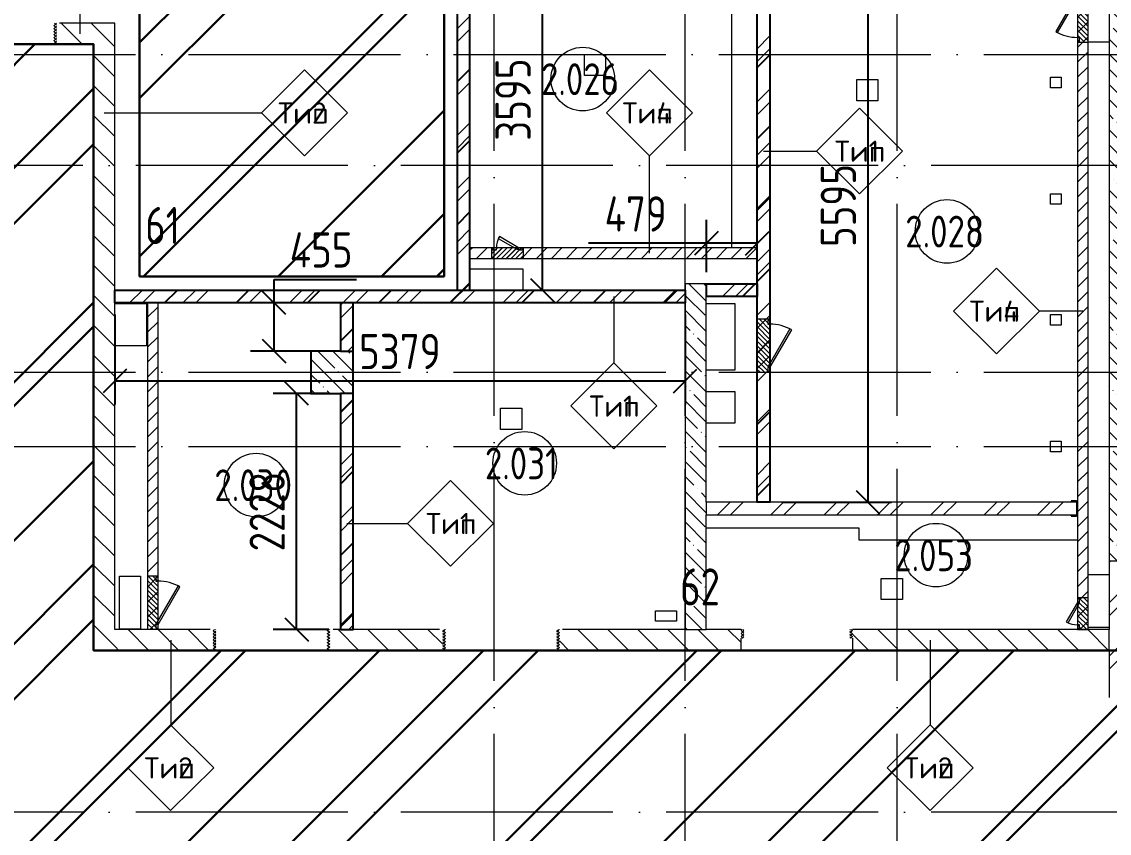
# Model space of a CAD drawing. Header units: millimetres. Extents: x -68946 to 690821, y -552984 to 293768.
# Drawn here: x 154953 to 165209, y -73660 to -66002 of the extents above; entities that cross this region are included whole.
import ezdxf

# ---------------------------------------------------------------- set-up
doc = ezdxf.new("R2010")
doc.units = ezdxf.units.MM
doc.linetypes.add('ADSK_Линия сетки', pattern=[2500, 2000, -250, 0, -250])
doc.linetypes.add('ADSK_Скрыто', pattern=[600, 300, -300])
doc.layers.get('Defpoints').update_dxf_attribs({"color": 250})
for name, color, linetype, lineweight in [('0) блоки', 250, 'Continuous', 25), ('1.2) Стяжка 6 вып.', 30, 'Continuous', 30), ('1.3) Звуко-изол           6 вып.', 90, 'Continuous', 30), ('1.4) Стяжка 6 вып.', 30, 'Continuous', 30), ('A-AREA-____-IDEN', 250, 'Continuous', 9), ('A-DETL-GENF-OTLN', 250, 'Continuous', 5), ('A-DOOR-____-MCUT', 250, 'Continuous', 5), ('A-DOOR-____-OTLN', 250, 'Continuous', 5), ('A-FLOR-____-OTLN', 250, 'Continuous', 9), ('A-WALL-____-IDEN', 250, 'Continuous', 9), ('A-WALL-____-MCUT', 250, 'Continuous', 13), ('A-WALL-____-PATT', 250, 'Continuous', 13), ('G-____-____-SYMB', 250, 'ADSK_Скрыто', 9), ('S-COLS-____-MCUT', 250, 'Continuous', 25), ('S-COLS-____-OTLN', 250, 'Continuous', 9), ('S-GRID-____-OTLN', 250, 'Continuous', 9)]:
    doc.layers.add(name, color=color, linetype=linetype, lineweight=lineweight)
doc.styles.add('GOST Common_2', font='', dxfattribs={"width": 0.8, "height": 350})
doc.styles.add('ISOCPEUR', font='isocpeur.ttf', dxfattribs={"width": 0.8, "height": 100})
doc.styles.add('ISOCPEUR_3', font='isocpeur.ttf', dxfattribs={"height": 250})
doc.styles.get("Standard").update_dxf_attribs({"font": 'ГОСТ тип А.ttf'})
doc.styles.get('GOST Common_2').set_extended_font_data('GOST Common')
doc.dimstyles.new('А3', dxfattribs={"dimtxt": 333, "dimasz": 222, "dimexe": 222, "dimexo": 111, "dimgap": 111, "dimtad": 1, "dimtoh": 1, "dimdec": 0, "dimrnd": 0.0015, "dimzin": 0, "dimdsep": 46, "dimtxsty": 'Standard', "dimblk": 'OBLIQUE', "dimcen": 0, "dimclrd": 7, "dimclre": 7, "dimclrt": 7, "dimadec": 0, "dimazin": 0, "dimtfac": 1, "dimtdec": 0, "dimtofl": 0, "dimtmove": 0, "dimatfit": 3, "dimfxl": 1, "dimtolj": 1, "dimtzin": 0, "dimarcsym": 0})
pattern_1 = [(135, (28708.77, -120984.93), (-141.42136, -141.42136), [])]
pattern_2 = [(45, (28708.77, -120984.93), (-251.4472, 251.4472), []), (45, (28708.77, -120603.93), (-251.4472, 251.4472), [])]
pattern_3 = [(135, (1751.41, 164.685), (-14.14214, -14.14214), []), (225, (1751.41, 164.685), (14.14214, -14.14214), [])]
pattern_4 = [(45, (-371.384, 164.685), (-14.1421, 14.1421), []), (135, (-371.384, 164.685), (-14.1421, -14.1421), [])]
pattern_5 = [(45, (28708.77, -120984.93), (-70.71068, 70.71068), [])]
pattern_6 = [(135, (28708.77, -120984.93), (-142.5612, -142.5612), []), (135, (28851.33, -120984.93), (-142.5612, -142.5612), [252.016, -50.403, 3.353, -47.05])]
pattern_7 = [(45, (125, 0), (-22.6274, 22.6274), [])]

# ---------------------------------------------------------------- blocks, each defined once
blk = doc.blocks.new('Дверь_СКБ_1Ст - Д-19л_1050x2100h_С_У персонала_ ПУИ-42786165-АР1_Кладочный план 2 этажа С2и3')
at = {"layer": 'A-DOOR-____-OTLN'}
h = blk.add_hatch(dxfattribs=at)
h.set_pattern_fill('FP_26', color=256, style=0, pattern_type=2)
h.set_pattern_definition([(45, (-346.384, 164.685), (-14.1421, 14.1421), []), (135, (-346.384, 164.685), (-14.1421, -14.1421), [])])
h.paths.add_polyline_path([(-487.5, 20), (-487.5, 100), (-512.5, 100), (-512.5, 20)])
h = blk.add_hatch(dxfattribs=at)
h.set_pattern_fill('FP_25', color=256, style=0, pattern_type=2)
h.set_pattern_definition([(135, (1776.41, 164.685), (-14.14214, -14.14214), []), (225, (1776.41, 164.685), (14.14214, -14.14214), [])])
h.paths.add_polyline_path([(537.5, 20), (537.5, 100), (512.5, 100), (512.5, 20)])
blk = doc.blocks.new('Дверь_СКБ_1Ст_Внутренняя - Д-11л_1100x2100h_С_У медблока-41893199-АР1_Кладочный план 2 этажа С2и3')
at = {"layer": 'A-DOOR-____-OTLN'}
h = blk.add_hatch(dxfattribs=at)
h.set_pattern_fill('FP_20', color=256, style=0, pattern_type=2)
h.set_pattern_definition(pattern_4)
h.paths.add_polyline_path([(-537.5, -100), (-512.5, -100), (-512.5, 100), (-537.5, 100)])
h = blk.add_hatch(dxfattribs=at)
h.set_pattern_fill('FP_19', color=256, style=0, pattern_type=2)
h.set_pattern_definition(pattern_3)
h.paths.add_polyline_path([(537.5, -100), (562.5, -100), (562.5, 100), (537.5, 100)])
blk = doc.blocks.new('Дверь_СКБ_1Ст_Внутренняя - Д-5п_1100x2100h_С_У МГН-41859650-АР1_Кладочный план 2 этажа С2и3')
at = {"layer": 'A-DOOR-____-OTLN'}
h = blk.add_hatch(dxfattribs=at)
h.set_pattern_fill('FP_20', color=256, style=0, pattern_type=2)
h.set_pattern_definition(pattern_4)
h.paths.add_polyline_path([(-512.5, 100), (-537.5, 100), (-537.5, -100), (-512.5, -100)])
h = blk.add_hatch(dxfattribs=at)
h.set_pattern_fill('FP_19', color=256, style=0, pattern_type=2)
h.set_pattern_definition(pattern_3)
h.paths.add_polyline_path([(562.5, 100), (537.5, 100), (537.5, -100), (562.5, -100)])
blk = doc.blocks.new('Дверь_СКБ_1Ст_Внутренняя - Д-3п_1100x2100h_С_У мужской_ С_У женский-41848194-АР1_Кладочный план 2 этажа С2и3')
at = {"layer": 'A-DOOR-____-OTLN'}
h = blk.add_hatch(dxfattribs=at)
h.set_pattern_fill('FP_20', color=256, style=0, pattern_type=2)
h.set_pattern_definition(pattern_4)
h.paths.add_polyline_path([(-512.5, 100), (-537.5, 100), (-537.5, -100), (-512.5, -100)])
h = blk.add_hatch(dxfattribs=at)
h.set_pattern_fill('FP_19', color=256, style=0, pattern_type=2)
h.set_pattern_definition(pattern_3)
h.paths.add_polyline_path([(562.5, 100), (537.5, 100), (537.5, -100), (562.5, -100)])
blk = doc.blocks.new('ADSK_КолоннаНесущая_Швеллер_Гнутый_ГОСТ 8278-83 - 140х60х5_таб_1-39139442-АР1_Кладочный план 2 этажа С2и3')
at = {"layer": 'S-COLS-____-MCUT'}
for p, q in [((-16.2, 58), (-16.2, -58)), ((-11.2, -58), (-11.2, 58)), ((43.8, 70), (-4.2, 70)), ((-4.2, 65), (43.8, 65)), ((43.8, 65), (43.8, 70)), ((43.8, -65), (-4.2, -65)), ((-4.2, -70), (43.8, -70)), ((43.8, -70), (43.8, -65))]:
    blk.add_line(p, q, dxfattribs=at)
for centre, radius, start, end in [((-4.2, 58), 12, 90, 180), ((-4.2, 58), 7, 90, 180), ((-4.2, -58), 12, 180, 270), ((-4.2, -58), 7, 180, 270)]:
    blk.add_arc(centre, radius, start, end, dxfattribs=at)
blk = doc.blocks.new('АР_Люк - ЛРС_ВК_500х400_наружный_NCS S 1000-N-42736189-АР1_Кладочный план 2 этажа С2и3')
at = {"layer": 'A-DOOR-____-OTLN'}
h = blk.add_hatch(dxfattribs=at)
h.set_pattern_fill('FP_88', color=256, style=0, pattern_type=2)
h.set_pattern_definition(pattern_7)
h.paths.add_polyline_path([(375, 50), (-125, 50), (-125, -50), (375, -50)])
at = {"layer": 'A-DETL-GENF-OTLN'}
for p, q in [((375, 50), (-125, 50)), ((-125, 50), (-125, -50)), ((375, -50), (375, 50)), ((-125, -50), (375, -50))]:
    blk.add_line(p, q, dxfattribs=at)
at = {"layer": 'A-DOOR-____-MCUT'}
for p, q in [((-25, 255), (-35, 238)), ((-35, 238), (320, 33)), ((330, 50), (-25, 255)), ((-80, 50), (-115, 50)), ((-115, 50), (-115, 30)), ((-115, 30), (-80, 30)), ((-80, 30), (-80, 50)), ((320, 33), (330, 50)), ((365, 50), (330, 50)), ((330, 50), (330, 30)), ((330, 30), (365, 30)), ((365, 30), (365, 50))]:
    blk.add_line(p, q, dxfattribs=at)
blk.add_arc((330, 50), 410, 150, 180, dxfattribs=at)
blk = doc.blocks.new('АР_Люк - ЛРС_ВК_500х400_наружный_NCS S 1000-N-42738612-АР1_Кладочный план 2 этажа С2и3')
at = {"layer": 'A-DOOR-____-OTLN'}
h = blk.add_hatch(dxfattribs=at)
h.set_pattern_fill('FP_88', color=256, style=0, pattern_type=2)
h.set_pattern_definition(pattern_7)
h.paths.add_polyline_path([(375, 60), (-125, 60), (-125, -60), (375, -60)])
at = {"layer": 'A-DETL-GENF-OTLN'}
for p, q in [((375, 60), (-125, 60)), ((-125, 60), (-125, -60)), ((375, -60), (375, 60)), ((-125, -60), (375, -60))]:
    blk.add_line(p, q, dxfattribs=at)
at = {"layer": 'A-DOOR-____-MCUT'}
for p, q in [((-25, 265), (-35, 248)), ((-35, 248), (320, 43)), ((330, 60), (-25, 265)), ((-80, 60), (-115, 60)), ((-115, 60), (-115, 40)), ((-115, 40), (-80, 40)), ((-80, 40), (-80, 60)), ((320, 43), (330, 60)), ((365, 60), (330, 60)), ((330, 60), (330, 40)), ((330, 40), (365, 40)), ((365, 40), (365, 60))]:
    blk.add_line(p, q, dxfattribs=at)
blk.add_arc((330, 60), 410, 150, 180, dxfattribs=at)
blk = doc.blocks.new('АР_Люк - ЛРС_ВК_300х400_внутренний_RAL 9003-V63-АР1_Кладочный план 2 этажа С2и3')
at = {"layer": 'A-DOOR-____-OTLN'}
h = blk.add_hatch(dxfattribs=at)
h.set_pattern_fill('FP_88', color=256, style=0, pattern_type=2)
h.set_pattern_definition(pattern_7)
h.paths.add_polyline_path([(275, -50), (275, 50), (-25, 50), (-25, -50)])
at = {"layer": 'A-DETL-GENF-OTLN'}
for p, q in [((275, 50), (-25, 50)), ((-25, 50), (-25, -50)), ((275, -50), (275, 50)), ((-25, -50), (275, -50))]:
    blk.add_line(p, q, dxfattribs=at)
at = {"layer": 'A-DOOR-____-MCUT'}
for p, q in [((48, 155), (38, 138)), ((38, 138), (220, 33)), ((230, 50), (48, 155)), ((20, 50), (-15, 50)), ((-15, 50), (-15, 30)), ((-15, 30), (20, 30)), ((20, 30), (20, 50)), ((220, 33), (230, 50)), ((265, 50), (230, 50)), ((230, 50), (230, 30)), ((230, 30), (265, 30)), ((265, 30), (265, 50))]:
    blk.add_line(p, q, dxfattribs=at)
blk.add_arc((230, 50), 210, 150, 180, dxfattribs=at)
blk = doc.blocks.new('AAR_СКБ_Марка_Помещения_мал - Номер-28977439-АР1_Кладочный план 2 этажа С2и3')
at = {"layer": 'A-AREA-____-IDEN'}
blk.add_circle((-0.03, 0), 3, dxfattribs=at)
blk = doc.blocks.new('ADSK_Марка_Стена - Типоразмер_ADSK_Марка-30564887-АР1_Кладочный план 2 этажа С2и3')
at = {"layer": 'A-WALL-____-IDEN'}
for p, q in [((-0.16, 4.37), (-4.21, 0.31)), ((3.9, 0.31), (-0.16, 4.37)), ((-4.21, 0.31), (-0.16, -3.74)), ((-0.16, -3.74), (3.9, 0.31))]:
    blk.add_line(p, q, dxfattribs=at)
blk = doc.blocks.new('_Oblique')
at = {"color": 0, "linetype": 'ByBlock', "lineweight": -2}
blk.add_line((-0.5, -0.5), (0.5, 0.5), dxfattribs=at)
blk = doc.blocks.new('*D5454')
at = {"color": 7, "lineweight": -2, "transparency": 16777216}
for p, q in [((157848, -69510), (157323, -69510)), ((157545, -71737), (157545, -69510)), ((157848, -71737), (157323, -71737))]:
    blk.add_line(p, q, dxfattribs=at)
at = {"layer": 'Defpoints', "color": 0, "lineweight": 30, "transparency": 16777216}
for p in [(157545, -69510), (157959, -69510), (157959, -71737)]:
    blk.add_point(p, dxfattribs=at)
at = {"color": 7, "lineweight": -2, "transparency": 16777216, "xscale": 222, "yscale": 222, "zscale": 222}
for p, rotation in [((157545, -69510), 90), ((157545, -71737), 270)]:
    blk.add_blockref('_Oblique', p, dxfattribs=dict(at, rotation=rotation))
at = {"color": 7, "transparency": 16777216, "insert": (157267, -70624), "char_height": 333, "attachment_point": 5, "rotation": 90}
blk.add_mtext('\\A1;2228', dxfattribs=at)
blk = doc.blocks.new('*D5455')
at = {"color": 7, "lineweight": -2, "transparency": 16777216}
for p, q in [((157332, -68655), (157332, -68433)), ((157332, -68433), (158109, -68433)), ((157848, -68655), (157110, -68655)), ((157332, -69110), (157332, -68655)), ((157848, -69110), (157110, -69110))]:
    blk.add_line(p, q, dxfattribs=at)
at = {"layer": 'Defpoints', "color": 0, "lineweight": 30, "transparency": 16777216}
for p in [(157332, -68655), (157959, -68655), (157959, -69110)]:
    blk.add_point(p, dxfattribs=at)
at = {"color": 7, "lineweight": -2, "transparency": 16777216, "xscale": 222, "yscale": 222, "zscale": 222}
for p, rotation in [((157332, -68655), 90), ((157332, -69110), 270)]:
    blk.add_blockref('_Oblique', p, dxfattribs=dict(at, rotation=rotation))
at = {"color": 7, "transparency": 16777216, "insert": (157776, -68155), "char_height": 333, "attachment_point": 5}
blk.add_mtext('\\A1;455', dxfattribs=at)
blk = doc.blocks.new('*D5456')
at = {"color": 7, "lineweight": -2, "transparency": 16777216}
for p, q in [((155830, -68766), (155830, -69614)), ((161209, -68766), (161209, -69614)), ((155830, -69392), (161209, -69392))]:
    blk.add_line(p, q, dxfattribs=at)
at = {"layer": 'Defpoints', "color": 0, "lineweight": 30, "transparency": 16777216}
for p in [(155830, -68655), (161209, -68655), (161209, -69392)]:
    blk.add_point(p, dxfattribs=at)
at = {"color": 7, "lineweight": -2, "transparency": 16777216, "xscale": 222, "yscale": 222, "zscale": 222, "rotation": 180}
blk.add_blockref('_Oblique', (155830, -69392), dxfattribs=at)
at = {"color": 7, "lineweight": -2, "transparency": 16777216, "xscale": 222, "yscale": 222, "zscale": 222}
blk.add_blockref('_Oblique', (161209, -69392), dxfattribs=at)
at = {"color": 7, "transparency": 16777216, "insert": (158519, -69114), "char_height": 333, "attachment_point": 5}
blk.add_mtext('\\A1;5379', dxfattribs=at)
blk = doc.blocks.new('*D5457')
at = {"color": 7, "lineweight": -2, "transparency": 16777216}
for p, q in [((159290, -64940), (160085, -64940)), ((159863, -68535), (159863, -64940)), ((159290, -68535), (160085, -68535))]:
    blk.add_line(p, q, dxfattribs=at)
at = {"layer": 'Defpoints', "color": 0, "lineweight": 30, "transparency": 16777216}
for p in [(159179, -64940), (159863, -64940), (159179, -68535)]:
    blk.add_point(p, dxfattribs=at)
at = {"color": 7, "lineweight": -2, "transparency": 16777216, "xscale": 222, "yscale": 222, "zscale": 222}
for p, rotation in [((159863, -64940), 90), ((159863, -68535), 270)]:
    blk.add_blockref('_Oblique', p, dxfattribs=dict(at, rotation=rotation))
at = {"color": 7, "transparency": 16777216, "insert": (159586, -66737), "char_height": 333, "attachment_point": 5, "rotation": 90}
blk.add_mtext('\\A1;3595', dxfattribs=at)
blk = doc.blocks.new('*D5459')
at = {"color": 7, "lineweight": -2, "transparency": 16777216}
for p, q in [((162120, -64940), (163154, -64940)), ((162932, -64940), (162932, -70535)), ((162120, -70535), (163154, -70535))]:
    blk.add_line(p, q, dxfattribs=at)
at = {"layer": 'Defpoints', "color": 0, "lineweight": 30, "transparency": 16777216}
for p in [(162009, -64940), (162009, -70535), (162932, -70535)]:
    blk.add_point(p, dxfattribs=at)
at = {"color": 7, "lineweight": -2, "transparency": 16777216, "xscale": 222, "yscale": 222, "zscale": 222}
for p, rotation in [((162932, -64940), 90), ((162932, -70535), 270)]:
    blk.add_blockref('_Oblique', p, dxfattribs=dict(at, rotation=rotation))
at = {"color": 7, "transparency": 16777216, "insert": (162654, -67737), "char_height": 333, "attachment_point": 5, "rotation": 90}
blk.add_mtext('\\A1;5595', dxfattribs=at)
blk = doc.blocks.new('*D5460')
at = {"color": 7, "lineweight": -2, "transparency": 16777216}
for p, q in [((161409, -68364), (161409, -67871)), ((161889, -68364), (161889, -67871)), ((161409, -68093), (160299, -68093)), ((161889, -68093), (161409, -68093))]:
    blk.add_line(p, q, dxfattribs=at)
at = {"layer": 'Defpoints', "color": 0, "lineweight": 30, "transparency": 16777216}
for p in [(161409, -68093), (161409, -68475), (161889, -68475)]:
    blk.add_point(p, dxfattribs=at)
at = {"color": 7, "lineweight": -2, "transparency": 16777216, "xscale": 222, "yscale": 222, "zscale": 222, "rotation": 180}
blk.add_blockref('_Oblique', (161409, -68093), dxfattribs=at)
at = {"color": 7, "lineweight": -2, "transparency": 16777216, "xscale": 222, "yscale": 222, "zscale": 222}
blk.add_blockref('_Oblique', (161889, -68093), dxfattribs=at)
at = {"color": 7, "transparency": 16777216, "insert": (160743, -67816), "char_height": 333, "attachment_point": 5}
blk.add_mtext('\\A1;479', dxfattribs=at)

msp = doc.modelspace()

# ---------------------------------------------------------------- hatches: boundary and pattern name
at = {"layer": '0) блоки'}
h = msp.add_hatch(dxfattribs=at)
h.set_pattern_fill('ANSI31', color=256, scale=150)
h.paths.add_polyline_path([(159058.7515, -64819.933), (165207.2722, -64819.933), (165207.2722, -64939.933), (159058.7515, -64939.933)])
h.paths.add_polyline_path([(161409.2787, -68474.9347), (161888.7722, -68474.9347), (161888.7722, -68594.9347), (161409.2787, -68594.9347)])
h.paths.add_polyline_path([(161888.7722, -64939.933), (162008.7722, -64939.933), (162008.7722, -70534.9336), (161888.7722, -70534.9336)])
h.paths.add_polyline_path([(159058.7515, -68534.9347), (159178.7515, -68534.9347), (159178.7515, -64939.933), (159058.7515, -64939.933)])
h.paths.add_polyline_path([(155829.7509, -68534.9347), (161208.7503, -68534.9347), (161208.7503, -68654.9347), (155829.7509, -68654.9347)])
h.paths.add_polyline_path([(157958.7515, -69109.9342), (158078.7515, -69109.9342), (158078.7515, -68654.9347), (157958.7515, -68654.9347)])
h.paths.add_polyline_path([(157958.7515, -71737.4347), (158078.7503, -71737.4347), (158078.7503, -69509.9347), (157958.7515, -69509.9347)])
h.paths.add_polyline_path([(144549.7718, -67569.9347), (144669.7718, -67569.9347), (144669.7718, -62609.9347), (144549.7718, -62609.9347)])
h.paths.add_polyline_path([(143953.7722, -67569.9347), (152658.7718, -67569.9347), (152658.7718, -67689.9347), (143953.7722, -67689.9347)])
h.paths.add_polyline_path([(143953.7722, -71734.9336), (143833.7722, -71734.9336), (143833.7722, -67569.9347), (143953.7722, -67569.9347)])
h.paths.add_polyline_path([(146588.7728, -69109.9342), (146708.7728, -69109.9342), (146708.7728, -67689.9347), (146588.7728, -67689.9347)])
h.paths.add_polyline_path([(146588.7728, -71409.9347), (146708.7503, -71409.9347), (146708.7503, -69509.9343), (146588.7728, -69509.9343)])
at = {"layer": '1.2) Стяжка 6 вып.', "lineweight": 30}
h = msp.add_hatch(dxfattribs=at)
h.set_pattern_fill('ANSI31', color=256, scale=333)
h.paths.add_polyline_path([(158936.189, -64714.8987), (165062.64, -64714.8987), (165062.64, -62844.6629), (158936.189, -62844.6629), (158936.189, -62841.4906), (152951.0342, -62841.4906), (152951.0342, -65869.9866), (156063.8011, -65869.9866), (156063.8011, -68405.154), (158936.189, -68405.154), (158936.189, -65869.9866)])
h = msp.add_hatch(dxfattribs=at)
h.set_pattern_fill('ANSI31', color=256, scale=333)
h.paths.add_polyline_path([(155629.7509, -71934.9336), (168958.7722, -71934.9336), (168958.7722, -75659.9657), (147230.0103, -75659.9657), (147230.0103, -84239.859), (138028.7728, -84239.859), (138028.7728, -71934.9336), (147230.0103, -71934.9336), (152858.7718, -71934.9336), (152858.7718, -66214.9336), (155629.7509, -66214.9336)])
at = {"layer": '1.3) Звуко-изол           6 вып.', "lineweight": 30}
h = msp.add_hatch(dxfattribs=at)
h.set_pattern_fill('ANSI31', color=256, scale=500)
h.paths.add_polyline_path([(158936.189, -64714.8987), (165062.64, -64714.8987), (165062.64, -62844.6629), (158936.189, -62844.6629), (158936.189, -62841.4906), (152951.0342, -62841.4906), (152951.0342, -65869.9866), (156063.8011, -65869.9866), (156063.8011, -68405.154), (158936.189, -68405.154), (158936.189, -65869.9866)])
h = msp.add_hatch(dxfattribs=at)
h.set_pattern_fill('ANSI31', color=256, scale=500)
h.paths.add_polyline_path([(155629.7509, -71934.9336), (168958.7722, -71934.9336), (168958.7722, -75659.9657), (147230.0103, -75659.9657), (147230.0103, -84239.859), (138028.7728, -84239.859), (138028.7728, -71934.9336), (147230.0103, -71934.9336), (152858.7718, -71934.9336), (152858.7718, -66214.9336), (155629.7509, -66214.9336)])
at = {"layer": '1.4) Стяжка 6 вып.', "lineweight": 30}
h = msp.add_hatch(dxfattribs=at)
h.set_pattern_fill('ANSI32', color=256, scale=333)
h.paths.add_polyline_path([(158936.189, -64714.8987), (165062.64, -64714.8987), (165062.64, -62844.6629), (158936.189, -62844.6629), (158936.189, -62841.4906), (152951.0342, -62841.4906), (152951.0342, -65869.9866), (156063.8011, -65869.9866), (156063.8011, -68405.154), (158936.189, -68405.154), (158936.189, -65869.9866)])
h = msp.add_hatch(dxfattribs=at)
h.set_pattern_fill('ANSI32', color=256, scale=333)
h.paths.add_polyline_path([(155629.7509, -71934.9336), (168958.7722, -71934.9336), (168958.7722, -75659.9657), (147230.0103, -75659.9657), (147230.0103, -84239.859), (138028.7728, -84239.859), (138028.7728, -71934.9336), (147230.0103, -71934.9336), (152858.7718, -71934.9336), (152858.7718, -66214.9336), (155629.7509, -66214.9336)])
at = {"layer": 'A-WALL-____-PATT', "lineweight": 15}
h = msp.add_hatch(dxfattribs=at)
h.set_pattern_fill('FP_40', color=256, style=0, pattern_type=2)
h.set_pattern_definition(pattern_6)
h.paths.add_polyline_path([(165407.2722, -70889.9336), (165407.2722, -62209.9342), (165207.2722, -62209.9342), (165207.2722, -70889.9336)])
h = msp.add_hatch(dxfattribs=at)
h.set_pattern_fill('FP_12', color=256, style=0, pattern_type=2)
h.set_pattern_definition(pattern_2)
h.paths.add_polyline_path([(159058.7515, -68534.9347), (159178.7515, -68534.9347), (159178.7515, -64819.933), (159058.7515, -64819.933), (159058.7515, -68074.9441)])
h = msp.add_hatch(dxfattribs=at)
h.set_pattern_fill('FP_12', color=256, style=0, pattern_type=2)
h.set_pattern_definition(pattern_2)
h.paths.add_polyline_path([(162008.7722, -70534.9336), (162008.7722, -69299.9347), (161988.7722, -69299.9347), (161988.7722, -69264.9347), (162008.7722, -69264.9347), (161991.4517, -69254.9347), (162008.7722, -69224.9347), (162008.7722, -68854.9347), (161988.7722, -68854.9347), (161988.7722, -68819.9347), (162008.7722, -68819.9347), (162008.7722, -64819.933), (161888.7722, -64819.933), (161888.7722, -70534.9336)])
h = msp.add_hatch(dxfattribs=at)
h.set_pattern_fill('FP_16', color=94, style=0, pattern_type=2)
h.set_pattern_definition(pattern_5)
h.paths.add_polyline_path([(164908.7722, -71737.4347), (165008.7722, -71737.4347), (165008.7722, -64939.933), (164908.7722, -64939.933), (164908.7722, -65704.9342), (164928.7722, -65704.9342), (164928.7722, -65739.9342), (164908.7722, -65739.9342), (164926.0928, -65749.9342), (164908.7722, -65779.9342), (164908.7722, -66149.9342), (164928.7722, -66149.9342), (164928.7722, -66184.9342), (164908.7722, -66184.9342), (164908.7722, -71447.4347), (164928.7722, -71447.4347), (164928.7722, -71482.4347), (164908.7722, -71482.4347), (164926.0928, -71492.4347), (164908.7722, -71522.4347), (164908.7722, -71692.4347), (164928.7722, -71692.4347), (164928.7722, -71727.4347), (164908.7722, -71727.4347)])
h = msp.add_hatch(dxfattribs=at)
h.set_pattern_fill('FP_1', color=256, style=0, pattern_type=2)
h.set_pattern_definition(pattern_1)
h.paths.add_polyline_path([(152858.7718, -66214.9336), (154179.5173, -66214.9336), (154179.5173, -66014.9336), (152858.7718, -66014.9336)])
h.paths.add_polyline_path([(155829.7509, -66214.9336), (155829.7509, -66014.9336), (155279.5173, -66014.9336), (155279.5173, -66214.9336), (155629.7509, -66214.9336)])
h = msp.add_hatch(dxfattribs=at)
h.set_pattern_fill('FP_1', color=256, style=0, pattern_type=2)
h.set_pattern_definition(pattern_1)
h.paths.add_polyline_path([(155629.7509, -71937.4347), (155829.7509, -71937.4347), (155829.7509, -66214.9336), (155629.7509, -66214.9336), (155629.7509, -68074.9441)])
h = msp.add_hatch(dxfattribs=at)
h.set_pattern_fill('FP_16', color=94, style=0, pattern_type=2)
h.set_pattern_definition(pattern_5)
h.paths.add_polyline_path([(161888.7722, -68234.9347), (161888.7722, -68134.9347), (159673.7515, -68134.9347), (159673.7515, -68154.9347), (159638.7515, -68154.9347), (159638.7515, -68134.9347), (159628.7515, -68152.2553), (159598.7515, -68134.9347), (159428.7515, -68134.9347), (159428.7515, -68154.9347), (159393.7515, -68154.9347), (159393.7515, -68134.9347), (159178.7515, -68134.9347), (159178.7515, -68234.9347), (160681.8938, -68234.9347)])
h = msp.add_hatch(dxfattribs=at)
h.set_pattern_fill('FP_40', color=256, style=0, pattern_type=2)
h.set_pattern_definition(pattern_6)
h.paths.add_polyline_path([(161208.7503, -71737.4347), (161408.7503, -71737.4347), (161408.7503, -68474.9316), (161208.7503, -68474.9316), (161208.7503, -70090.9251)])
h = msp.add_hatch(dxfattribs=at)
h.set_pattern_fill('FP_12', color=256, style=0, pattern_type=2)
h.set_pattern_definition(pattern_2)
h.paths.add_polyline_path([(161888.7722, -68594.9347), (161888.7722, -68474.9347), (161409.2787, -68474.9347), (161409.2787, -68594.9347)])
h = msp.add_hatch(dxfattribs=at)
h.set_pattern_fill('FP_12', color=256, style=0, pattern_type=2)
h.set_pattern_definition(pattern_2)
h.paths.add_polyline_path([(161208.7503, -68654.9347), (161208.7503, -68534.9347), (155829.7509, -68534.9347), (155829.7509, -68654.9347), (160681.8938, -68654.9347)])
h = msp.add_hatch(dxfattribs=at)
h.set_pattern_fill('FP_16', color=94, style=0, pattern_type=2)
h.set_pattern_definition(pattern_5)
h.paths.add_polyline_path([(156221.4517, -71734.9336), (156238.7722, -71734.9336), (156238.7722, -71724.9336), (156218.7722, -71724.9336), (156218.7722, -71689.9336), (156238.7722, -71689.9336), (156221.4517, -71679.9336), (156238.7722, -71649.9336), (156238.7722, -71279.9336), (156218.7722, -71279.9336), (156218.7722, -71244.9336), (156238.7722, -71244.9336), (156238.7722, -68654.9347), (156138.7722, -68654.9347), (156138.7722, -71734.9336), (156218.7722, -71734.9336)])
h = msp.add_hatch(dxfattribs=at)
h.set_pattern_fill('FP_12', color=256, style=0, pattern_type=2)
h.set_pattern_definition(pattern_2)
h.paths.add_polyline_path([(158078.7515, -71737.4347), (158078.7515, -69509.9347), (157958.7515, -69509.9347), (157958.7515, -71737.4347)])
h.paths.add_polyline_path([(158078.7515, -69109.9342), (158078.7515, -68654.9347), (157958.7515, -68654.9347), (157958.7515, -69109.9342)])
h = msp.add_hatch(dxfattribs=at)
h.set_pattern_fill('FP_12', color=256, style=0, pattern_type=2)
h.set_pattern_definition(pattern_2)
h.paths.add_polyline_path([(164908.7722, -70654.9336), (164908.7722, -70534.9336), (161408.7503, -70534.9336), (161408.7503, -70654.9336), (163530.8395, -70654.9336)])
h = msp.add_hatch(dxfattribs=at)
h.set_pattern_fill('FP_40', color=256, style=0, pattern_type=2)
h.set_pattern_definition(pattern_6)
h.paths.add_polyline_path([(166379.7852, -71089.9336), (168958.2503, -71089.9336), (168958.2503, -70889.9336), (165207.2722, -70889.9336), (165207.2722, -71089.9336)])
h = msp.add_hatch(dxfattribs=at)
h.set_pattern_fill('FP_12', color=256, style=0, pattern_type=2)
h.set_pattern_definition(pattern_2)
h.paths.add_polyline_path([(165328.7503, -72379.4336), (165328.7503, -71089.9336), (165208.7503, -71089.9336), (165208.7503, -72379.4336)])
h = msp.add_hatch(dxfattribs=at)
h.set_pattern_fill('FP_1', color=256, style=0, pattern_type=2)
h.set_pattern_definition(pattern_1)
h.paths.add_polyline_path([(160052.8969, -71937.4347), (161736.1541, -71937.4347), (161736.1541, -71737.4347), (160022.8969, -71737.4347), (160022.8969, -71937.4347)])
h.paths.add_polyline_path([(158892.8969, -71937.4347), (158922.8969, -71937.4347), (158922.8969, -71737.4347), (157858.7515, -71737.4347), (157858.7515, -71937.4347), (157888.7515, -71937.4347)])
h.paths.add_polyline_path([(165208.7503, -71937.4347), (165208.7503, -71737.4347), (162786.1541, -71737.4347), (162786.1541, -71937.4347), (164955.3124, -71937.4347)])
h.paths.add_polyline_path([(155829.7509, -71937.4347), (156758.7515, -71937.4347), (156758.7515, -71737.4347), (155829.7509, -71737.4347)])
at = {"layer": 'S-COLS-____-OTLN', "lineweight": 5}
h = msp.add_hatch(dxfattribs=at)
h.set_pattern_fill('FP_40', color=256, style=0, pattern_type=2)
h.set_pattern_definition(pattern_6)
h.paths.add_polyline_path([(157678.7503, -69509.9342), (158078.7503, -69509.9342), (158078.7503, -69109.9342), (157678.7503, -69109.9342)])

# ---------------------------------------------------------------- linework, layer by layer
at = {"layer": '0) блоки'}
for points in [[(159058.7515, -68534.9347), (159178.7515, -68534.9347), (159178.7515, -64939.933), (159058.7515, -64939.933)], [(161888.7722, -64939.933), (162008.7722, -64939.933), (162008.7722, -70534.9336), (161888.7722, -70534.9336)], [(161409.2787, -68474.9347), (161888.7722, -68474.9347), (161888.7722, -68594.9347), (161409.2787, -68594.9347)], [(155829.7509, -68534.9347), (161208.7503, -68534.9347), (161208.7503, -68654.9347), (155829.7509, -68654.9347)], [(157958.7515, -69109.9342), (158078.7515, -69109.9342), (158078.7515, -68654.9347), (157958.7515, -68654.9347)], [(157958.7515, -71737.4347), (158078.7503, -71737.4347), (158078.7503, -69509.9347), (157958.7515, -69509.9347)]]:
    msp.add_lwpolyline(points, close=True, dxfattribs=at)
at = {"layer": '1.2) Стяжка 6 вып.', "lineweight": 30}
for points in [[(158936.189, -65869.9866), (158936.189, -64714.8987), (165062.64, -64714.8987), (165062.64, -62844.6629), (158936.189, -62844.6629), (158936.189, -62841.4906), (152951.0342, -62841.4906), (152951.0342, -65869.9866), (156063.8011, -65869.9866), (156063.8011, -68405.154), (158936.189, -68405.154)], [(155629.7509, -71934.9336), (168958.7722, -71934.9336), (168958.7722, -75659.9657), (147230.0103, -75659.9657), (147230.0103, -84239.859), (138028.7728, -84239.859), (138028.7728, -71934.9336), (147230.0103, -71934.9336), (152858.7718, -71934.9336), (152858.7718, -66214.9336), (155629.7509, -66214.9336)]]:
    msp.add_lwpolyline(points, close=True, dxfattribs=at)
at = {"layer": 'A-FLOR-____-OTLN'}
for p, q in [((161648.7722, -68134.9347), (161648.7722, -64939.933)), ((165207.2722, -66194.9342), (165008.7722, -66194.9342)), ((160258.7732, -66509.9342), (160258.7732, -66309.9342)), ((160258.7732, -66309.9342), (160458.7732, -66309.9342)), ((160458.7732, -66309.9342), (160458.7732, -66509.9342)), ((160458.7732, -66509.9342), (160258.7732, -66509.9342)), ((162827.7734, -66746.9342), (162827.7734, -66546.9342)), ((162827.7734, -66546.9342), (163027.7734, -66546.9342)), ((163027.7734, -66546.9342), (163027.7734, -66746.9342)), ((164653.7503, -66624.9342), (164653.7503, -66524.9342)), ((164653.7503, -66524.9342), (164753.7503, -66524.9342)), ((164753.7503, -66524.9342), (164753.7503, -66624.9342)), ((164753.7503, -66624.9342), (164653.7503, -66624.9342)), ((163027.7734, -66746.9342), (162827.7734, -66746.9342)), ((164653.7503, -67724.9342), (164653.7503, -67624.9342)), ((164653.7503, -67624.9342), (164753.7503, -67624.9342)), ((164753.7503, -67624.9342), (164753.7503, -67724.9342)), ((164753.7503, -67724.9342), (164653.7503, -67724.9342)), ((159178.7515, -68334.9347), (159678.6912, -68334.9347)), ((159678.6912, -68334.9347), (159678.6912, -68534.9347)), ((155829.7509, -68659.9347), (156129.7509, -68659.9347)), ((156129.7509, -68659.9347), (156129.7509, -69059.9347)), ((161408.7503, -68659.9342), (161678.7503, -68659.9342)), ((161678.7503, -68659.9342), (161678.7503, -69289.9342)), ((164653.7503, -68864.9342), (164653.7503, -68764.9342)), ((164653.7503, -68764.9342), (164753.7503, -68764.9342)), ((164753.7503, -68764.9342), (164753.7503, -68864.9342)), ((164753.7503, -68864.9342), (164653.7503, -68864.9342)), ((156129.7509, -69059.9347), (155829.7509, -69059.9347)), ((161678.7503, -69289.9342), (161408.7503, -69289.9342)), ((161408.7503, -69489.9342), (161678.7503, -69489.9342)), ((161678.7503, -69489.9342), (161678.7503, -69789.9342)), ((159468.9052, -69849.531), (159468.9052, -69649.531)), ((159468.9052, -69649.531), (159668.9052, -69649.531)), ((159668.9052, -69649.531), (159668.9052, -69849.531)), ((161678.7503, -69789.9342), (161408.7503, -69789.9342)), ((159668.9052, -69849.531), (159468.9052, -69849.531)), ((164653.7503, -70059.9342), (164653.7503, -69959.9342)), ((164653.7503, -69959.9342), (164753.7503, -69959.9342)), ((164753.7503, -69959.9342), (164753.7503, -70059.9342)), ((164753.7503, -70059.9342), (164653.7503, -70059.9342)), ((162848.7604, -70779.9336), (161408.7503, -70779.9336)), ((162848.7604, -70894.9336), (162848.7604, -70779.9336)), ((164908.7722, -70894.9336), (162848.7604, -70894.9336)), ((155873.1839, -71734.9336), (155873.1839, -71234.9336)), ((155873.1839, -71234.9336), (156073.1839, -71234.9336)), ((156073.1839, -71234.9336), (156073.1839, -71734.9336)), ((163058.7734, -71454.9336), (163058.7734, -71254.9336)), ((163058.7734, -71254.9336), (163258.7734, -71254.9336)), ((163258.7734, -71254.9336), (163258.7734, -71454.9336)), ((165008.7722, -71216.9336), (165208.7503, -71216.9336)), ((163258.7734, -71454.9336), (163058.7734, -71454.9336)), ((160928.7732, -71660.0722), (160928.7732, -71560.0722)), ((160928.7732, -71560.0722), (161128.7732, -71560.0722)), ((161128.7732, -71560.0722), (161128.7732, -71660.0722)), ((161128.7732, -71660.0722), (160928.7732, -71660.0722)), ((156073.1839, -71734.9336), (155873.1839, -71734.9336)), ((165208.7503, -71716.9336), (165008.7722, -71716.9336))]:
    msp.add_line(p, q, dxfattribs=at)
at = {"layer": 'A-WALL-____-IDEN'}
for p, q in [((155502.3629, -66114.9336), (155502.3629, -64261.5498)), ((155729.7509, -66861.5262), (157212.8067, -66861.5262)), ((160872.5348, -68184.9347), (160872.5348, -67267.2431)), ((161948.7722, -67222.2093), (162446.732, -67222.2093)), ((160536.4189, -68594.9347), (160536.4189, -69222.1176)), ((164958.7722, -68731.7353), (164551.1177, -68731.7353)), ((158018.7515, -70735.5308), (158591.836, -70735.5308)), ((156357.3156, -71837.4347), (156357.3156, -72635.3497)), ((163520.7844, -71837.4347), (163520.7844, -72635.3497))]:
    msp.add_line(p, q, dxfattribs=at)
at = {"layer": 'A-WALL-____-MCUT', "color": 7, "lineweight": 15}
for p, q in [((165207.2722, -62209.9342), (165207.2722, -71089.9336)), ((159058.7515, -64819.933), (159058.7515, -68534.9347)), ((162008.7722, -64819.933), (162008.7722, -68819.9347)), ((159178.7515, -68534.9347), (159178.7515, -64939.933)), ((161888.7722, -64939.933), (161888.7722, -68474.9347)), ((155829.7509, -66014.9336), (155309.5173, -66014.9336)), ((155829.7509, -68534.9347), (155829.7509, -66014.9336)), ((155309.5173, -66214.9336), (155629.7509, -66214.9336)), ((155629.7509, -66214.9336), (155629.7509, -71937.4347)), ((161208.7503, -68474.9316), (161208.7503, -68534.9347)), ((161408.7503, -68474.9316), (161208.7503, -68474.9316)), ((161408.7503, -70534.9336), (161408.7503, -68474.9316)), ((161888.7722, -68474.9347), (161409.2787, -68474.9347)), ((161409.2787, -68474.9347), (161409.2787, -68594.9347)), ((161208.7503, -68534.9347), (155829.7509, -68534.9347)), ((161409.2787, -68594.9347), (161888.7722, -68594.9347)), ((161888.7722, -68594.9347), (161888.7722, -70534.9336)), ((155829.7509, -71737.4347), (155829.7509, -68654.9347)), ((155829.7509, -68654.9347), (157958.7515, -68654.9347)), ((157958.7515, -68654.9347), (157958.7515, -69109.9342)), ((158078.7515, -69109.9342), (158078.7515, -68654.9347)), ((158078.7515, -68654.9347), (161208.7503, -68654.9347)), ((161208.7503, -68654.9347), (161208.7503, -71737.4347)), ((162008.7722, -69224.9347), (162008.7722, -68854.9347)), ((162008.7722, -70534.9336), (162008.7722, -69299.9347)), ((157958.7515, -69509.9347), (157958.7515, -71737.4347)), ((158078.7515, -71737.4347), (158078.7515, -69509.9347)), ((161888.7722, -70534.9336), (161408.7503, -70534.9336)), ((164908.7722, -70534.9336), (162008.7722, -70534.9336)), ((161408.7503, -70654.9336), (164908.7722, -70654.9336)), ((161408.7503, -71737.4347), (161408.7503, -70654.9336)), ((165207.2722, -71089.9336), (169158.2503, -71089.9336)), ((165208.7503, -71089.9336), (165208.7503, -71737.4347)), ((156728.7515, -71737.4347), (155829.7509, -71737.4347)), ((157958.7515, -71737.4347), (157888.7515, -71737.4347)), ((158892.8969, -71737.4347), (158078.7515, -71737.4347)), ((161208.7503, -71737.4347), (160052.8969, -71737.4347)), ((161736.1541, -71737.4347), (161408.7503, -71737.4347)), ((165208.7503, -71737.4347), (162786.1541, -71737.4347)), ((161736.1541, -71937.4347), (161736.1541, -71817.4347)), ((162786.1541, -71817.4347), (162786.1541, -71937.4347)), ((155629.7509, -71937.4347), (156728.7515, -71937.4347)), ((157888.7515, -71937.4347), (158892.8969, -71937.4347)), ((160052.8969, -71937.4347), (161736.1541, -71937.4347)), ((162786.1541, -71937.4347), (165208.7503, -71937.4347)), ((165208.7503, -71937.4347), (165208.7503, -72379.4336))]:
    msp.add_line(p, q, dxfattribs=at)
at = {"layer": 'A-WALL-____-MCUT', "color": 84, "lineweight": 15}
for p, q in [((165008.7722, -71737.4347), (165008.7722, -64939.933)), ((164908.7722, -65779.9342), (164908.7722, -66149.9342)), ((164908.7722, -66184.9342), (164908.7722, -70534.9336)), ((159393.7515, -68134.9347), (159178.7515, -68134.9347)), ((159598.7515, -68134.9347), (159428.7515, -68134.9347)), ((161888.7722, -68134.9347), (159673.7515, -68134.9347)), ((159178.7515, -68234.9347), (161888.7722, -68234.9347)), ((156138.7722, -68654.9347), (156138.7722, -71734.9336)), ((156238.7722, -71244.9336), (156238.7722, -68654.9347)), ((164908.7722, -70654.9336), (164908.7722, -71447.4347)), ((156238.7722, -71649.9336), (156238.7722, -71279.9336)), ((164908.7722, -71522.4347), (164908.7722, -71692.4347)), ((156138.7722, -71734.9336), (156238.7722, -71734.9336)), ((156238.7722, -71734.9336), (156238.7722, -71724.9336)), ((164908.7722, -71727.4347), (164908.7722, -71737.4347))]:
    msp.add_line(p, q, dxfattribs=at)
at = {"layer": 'A-WALL-____-MCUT', "lineweight": 15}
for p, q in [((155829.7509, -68534.9347), (155829.7509, -68654.9347)), ((161208.7503, -68654.9347), (161208.7503, -68534.9347)), ((157958.7515, -69109.9342), (158078.7515, -69109.9342)), ((158078.7515, -69509.9347), (157958.7515, -69509.9347)), ((161408.7503, -70534.9336), (161408.7503, -70654.9336)), ((164908.7722, -70654.9336), (164908.7722, -70534.9336)), ((157958.7515, -71737.4347), (158078.7515, -71737.4347)), ((161208.7503, -71737.4347), (161408.7503, -71737.4347)), ((165208.7503, -71937.4347), (165208.7503, -71737.4347))]:
    msp.add_line(p, q, dxfattribs=at)
at = {"layer": 'S-COLS-____-MCUT'}
for p, q in [((157958.7515, -69109.9342), (157678.7503, -69109.9342)), ((157678.7503, -69109.9342), (157678.7503, -69509.9342)), ((158078.7503, -69509.9342), (158078.7503, -69109.9342)), ((157678.7503, -69509.9342), (157958.7515, -69509.9342))]:
    msp.add_line(p, q, dxfattribs=at)
at = {"layer": 'S-COLS-____-OTLN'}
for p, q in [((158078.7503, -69109.9342), (157958.7515, -69109.9342)), ((157958.7515, -69509.9342), (158078.7503, -69509.9342))]:
    msp.add_line(p, q, dxfattribs=at)
at = {"layer": 'S-GRID-____-OTLN', "linetype": 'ADSK_Линия сетки'}
for p, q in [((159408.7722, -124723.7741), (159408.7722, -59782.9296)), ((161208.7722, -124723.7741), (161208.7722, -59782.9296)), ((163208.7722, -124723.7747), (163208.7722, -59782.9296)), ((94022.7944, -66309.9342), (185529.6518, -66309.9342)), ((185529.6518, -67359.9342), (128028.7722, -67359.9342)), ((94022.7944, -69309.9342), (185529.6518, -69309.9342)), ((94022.7944, -70009.9342), (185529.6518, -70009.9342)), ((185529.6518, -73459.9342), (128028.7722, -73459.9342))]:
    msp.add_line(p, q, dxfattribs=at)

# ---------------------------------------------------------------- block references
at = {"layer": 'A-AREA-____-IDEN', "xscale": 99.99999999999993, "yscale": 99.99999999999993, "zscale": 99.99999999999993}
for p in [(160246.1836, -66542.8497), (163681.5481, -67980.6953), (159698.7816, -70168.8546), (157165.845, -70374.6872), (163577.931, -71035.3945)]:
    msp.add_blockref('AAR_СКБ_Марка_Помещения_мал - Номер-28977439-АР1_Кладочный план 2 этажа С2и3', p, dxfattribs=at)
at = {"layer": 'A-DOOR-____-OTLN', "color": 250}
for name, p, rotation in [('АР_Люк - ЛРС_ВК_500х400_наружный_NCS S 1000-N-42736189-АР1_Кладочный план 2 этажа С2и3', (164958.7722, -66069.9342), 89.99999999999982), ('АР_Люк - ЛРС_ВК_500х400_наружный_NCS S 1000-N-42738612-АР1_Кладочный план 2 этажа С2и3', (161948.7722, -68934.9347), 269.9999999999998), ('АР_Люк - ЛРС_ВК_500х400_наружный_NCS S 1000-N-42736189-АР1_Кладочный план 2 этажа С2и3', (156188.7722, -71359.9336), 270), ('АР_Люк - ЛРС_ВК_300х400_внутренний_RAL 9003-V63-АР1_Кладочный план 2 этажа С2и3', (164958.7722, -71712.4347), 89.99999999999982)]:
    msp.add_blockref(name, p, dxfattribs=dict(at, rotation=rotation))
at = {"layer": 'A-DOOR-____-OTLN', "color": 255, "rotation": 180}
for name, p in [('Дверь_СКБ_1Ст_Внутренняя - Д-3п_1100x2100h_С_У мужской_ С_У женский-41848194-АР1_Кладочный план 2 этажа С2и3', (154742.0173, -66114.9336)), ('Дверь_СКБ_1Ст_Внутренняя - Д-5п_1100x2100h_С_У МГН-41859650-АР1_Кладочный план 2 этажа С2и3', (159485.3969, -71837.4347))]:
    msp.add_blockref(name, p, dxfattribs=at)
at = {"layer": 'A-DOOR-____-OTLN', "color": 250}
for name, p in [('АР_Люк - ЛРС_ВК_300х400_внутренний_RAL 9003-V63-АР1_Кладочный план 2 этажа С2и3', (159408.7515, -68184.9347)), ('Дверь_СКБ_1Ст - Д-19л_1050x2100h_С_У персонала_ ПУИ-42786165-АР1_Кладочный план 2 этажа С2и3', (162248.6541, -71837.4347))]:
    msp.add_blockref(name, p, dxfattribs=at)
at = {"layer": 'A-DOOR-____-OTLN', "color": 255}
msp.add_blockref('Дверь_СКБ_1Ст_Внутренняя - Д-11л_1100x2100h_С_У медблока-41893199-АР1_Кладочный план 2 этажа С2и3', (157296.2515, -71837.4347), dxfattribs=at)
at = {"layer": 'A-WALL-____-IDEN', "xscale": 99.99999999999993, "yscale": 99.99999999999993, "zscale": 99.99999999999993}
for p in [(157634.1486, -66892.7762), (160888.1598, -66892.7762), (162868.0739, -67253.4593), (164161.0258, -68762.9853), (160552.0439, -69659.0845), (159013.1779, -70766.7808), (156372.9406, -73072.3166), (163536.4094, -73072.3166)]:
    msp.add_blockref('ADSK_Марка_Стена - Типоразмер_ADSK_Марка-30564887-АР1_Кладочный план 2 этажа С2и3', p, dxfattribs=at)
at = {"layer": 'S-COLS-____-OTLN', "rotation": 180}
msp.add_blockref('ADSK_КолоннаНесущая_Швеллер_Гнутый_ГОСТ 8278-83 - 140х60х5_таб_1-39139442-АР1_Кладочный план 2 этажа С2и3', (164892.5722, -70594.9336), dxfattribs=at)

# ---------------------------------------------------------------- texts
at = {"layer": 'A-AREA-____-IDEN', "char_height": 300, "attachment_point": 1, "style": 'ISOCPEUR'}
for s, insert, width in [('2.026', (159849.4445, -66394.19), 654.177), ('2.028', (163284.8089, -67832.0355), 654.177), ('2.031', (159320.4424, -70020.1948), 609.2825), ('2.030', (156769.1058, -70226.0275), 654.177), ('2.053', (163181.1918, -70886.7347), 654.177)]:
    msp.add_mtext(s, dxfattribs=dict(at, insert=insert, width=width))
at = {"layer": 'A-WALL-____-IDEN', "char_height": 200, "attachment_point": 1, "style": 'ISOCPEUR_3'}
for s, insert, width in [('Тип', (157369.7678, -66763.1075), 387.215062), (' 2', (157689.2522, -66763.1075), 230.084312), ('Тип', (160616.779, -66763.1075), 387.215062), (' 4', (160936.2634, -66763.1075), 246.91975), ('Тип', (162619.7931, -67123.7907), 387.215062), (' 1', (162939.2774, -67123.7907), 190.801625), ('Тип', (163889.645, -68633.3166), 387.215062), (' 4', (164209.1293, -68633.3166), 246.91975), ('Тип', (160303.763, -69529.4159), 387.215062), (' 1', (160623.2474, -69529.4159), 190.801625), ('Тип', (158764.8971, -70637.1122), 387.215062), (' 1', (159084.3815, -70637.1122), 190.801625), ('Тип', (156108.5598, -72942.648), 387.215062), (' 2', (156428.0442, -72942.648), 230.084312), ('Тип', (163272.0285, -72942.648), 387.215062), (' 2', (163591.5129, -72942.648), 230.084312)]:
    msp.add_mtext(s, dxfattribs=dict(at, insert=insert, width=width))
at = {"layer": 'G-____-____-SYMB', "linetype": 'Continuous', "char_height": 350, "attachment_point": 1, "style": 'GOST Common_2'}
for s, insert, width in [('61', (156117.036, -67749.4713), 410.464), ('62', (161161.435, -71160.3409), 487.426)]:
    msp.add_mtext(s, dxfattribs=dict(at, insert=insert, width=width))

# ---------------------------------------------------------------- dimensions: what is measured, and where the dimension line sits
for base, p1, p2, picture, middle in [((159863.3408, -64939.933), (159178.7515, -68534.9347), (159178.7515, -64939.933), '*D5457', (159585.8408, -66737.4339)), ((162931.8716, -70534.9336), (162008.7722, -64939.933), (162008.7722, -70534.9336), '*D5459', (162654.3716, -67737.4333)), ((157331.5689, -68654.9347), (157958.7515, -69109.9342), (157958.7515, -68654.9347), '*D5455', (157775.5689, -68155.4347)), ((157544.97196, -69509.93473), (157958.7515, -71737.43475), (157958.7515, -69509.93473), '*D5454', (157267.47196, -70623.68474))]:
    dim = msp.add_linear_dim(base=base, p1=p1, p2=p2, angle=90, dimstyle='А3')
    dim.commit()
    dim.dimension.update_dxf_attribs({"geometry": picture, "text_midpoint": middle})
for base, p1, p2, picture, middle in [((161409.2787, -68093.4073), (161888.7722, -68474.9347), (161409.2787, -68474.9347), '*D5460', (160743.2787, -67815.9073)), ((161208.7503, -69391.9651), (155829.7509, -68654.9347), (161208.7503, -68654.9347), '*D5456', (158519.2506, -69114.4651))]:
    dim = msp.add_linear_dim(base=base, p1=p1, p2=p2, dimstyle='А3')
    dim.commit()
    dim.dimension.update_dxf_attribs({"geometry": picture, "text_midpoint": middle})

doc.saveas('drawing.dxf')
